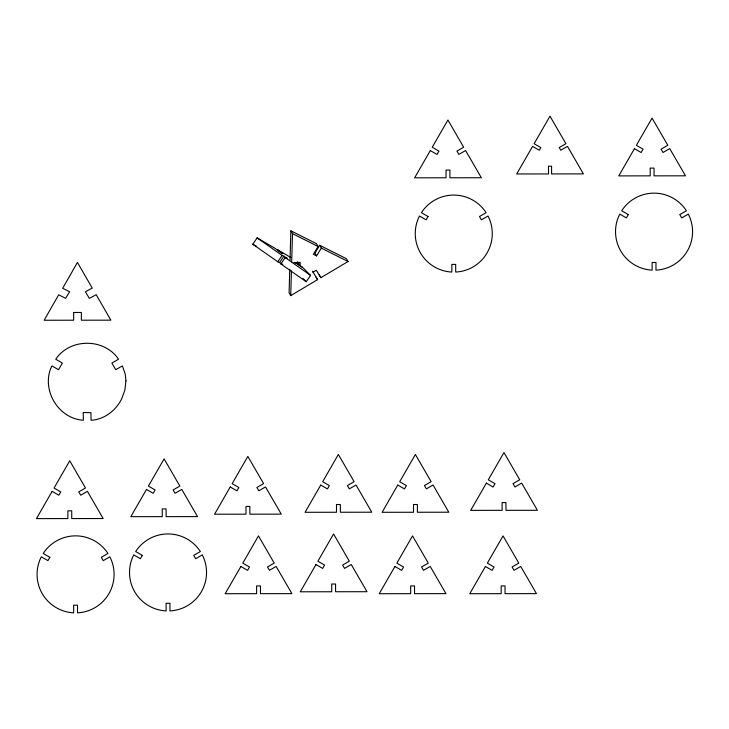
<?xml version="1.0" encoding="UTF-8"?>
<svg xmlns="http://www.w3.org/2000/svg" width="729" height="729" viewBox="0 0 729 729"><rect width="100%" height="100%" fill="white"/><g stroke="black" fill="none" stroke-linecap="round" stroke-linejoin="round"><path stroke-width="1.09" d="M289.768 269.22L289.094 292.794L290.725 295.619L317.552 279.654L315.93 276.838M290.033 260.025L290.871 230.82L316.468 243.659L318.099 246.484L313.361 254.321L316.586 255.897L321.307 248.088L319.676 245.272L314.955 253.081L316.586 255.897M290.725 295.619L291.427 270.915M291.691 261.729L292.502 233.635L290.871 230.82M282.014 263.971L277.785 261.775L252.781 244.224L257.109 237.873L275.27 248.434L280.474 252.434L282.679 253.719L277.494 249.728L290.889 257.528M277.785 261.775L282.123 255.423L287.117 258.157L285.203 257.592L280.875 263.944L306.226 281.731L310.554 275.38L303.392 268.126L295.072 262.404L302.526 267.251M279.69 262.34L284.028 255.988M313.014 272.227L316.304 270.231L320.869 277.685L348.061 261.52L346.43 258.695L319.676 245.272M293.787 262.713L300.157 262.312L300.093 265.885L298.462 263.069L296.329 263.205M280.875 263.944L282.788 264.509M292.502 233.635L318.099 246.484M321.307 248.088L348.061 261.52M252.781 244.224L256.599 246.448M257.109 237.873L282.123 255.423M285.203 257.592L310.554 275.38M297.195 261.848L298.717 263.397M303.036 278.505L306.226 281.731M312.522 271.261L317.552 279.654M319.238 274.869L320.869 277.685M73.665 312.468L73.656 320.213L44.15 320.25L58.657 294.808L65.61 298.307L69.638 291.755L62.694 288.256L77.438 262.44L92.237 288.092L85.411 291.773L89.357 298.38L96.192 294.707L110.863 320.168L81.356 320.204L81.366 312.468L73.665 312.468M125.953 380.875L124.859 390.197L121.597 399.018A42.373 42.373 0 0 1 117.952 404.95C111.701 413.534 101.787 419.704 91.052 420.296L90.925 412.641L83.224 412.578L83.352 420.232C71.788 419.649 61.19 412.632 54.994 403.028A42.191 42.191 0 0 1 51.686 396.904C47.367 387.181 47.02 375.49 51.896 365.894L58.53 369.721L62.375 363.051L55.75 359.224C61.619 350.212 71.916 344.662 82.495 343.532A42.182 42.182 0 0 1 91.781 343.532C102.361 344.662 112.658 350.212 118.526 359.224L111.901 363.051L115.747 369.721L122.381 365.894L125.224 374.068L125.953 380.875M52.133 491.373L36.45 518.611L67.879 518.574L67.879 510.829L71.734 510.829L71.734 518.565L103.163 518.529L87.416 491.328L80.709 495.201L78.778 491.865L85.484 487.993L69.738 460.792L54.055 488.029L60.762 491.902L58.839 495.237L52.133 491.373M146.502 489.441L130.819 516.679L162.248 516.642L162.248 508.897L166.094 508.897L166.094 516.642L197.523 516.606L181.776 489.405L175.069 493.278L173.147 489.943L179.853 486.07L164.098 458.869L148.415 486.106L155.131 489.979L153.199 493.314L146.502 489.441M230.236 486.981L214.554 514.218L245.983 514.182L245.983 506.436L249.837 506.436L249.837 514.182L281.266 514.136L265.52 486.936L258.813 490.808L256.881 487.473L263.588 483.609L247.842 456.409L232.159 483.646L238.866 487.519L236.943 490.854L230.236 486.981M430.31 150.584L414.628 177.821L446.057 177.785L446.057 170.039L449.911 170.039L449.911 177.776L481.34 177.739L465.594 150.538L458.887 154.411L456.955 151.076L463.662 147.203L447.916 120.003L432.233 147.24L438.94 151.113L437.017 154.448L430.31 150.584M240.862 566.479L225.179 593.716L256.608 593.679L256.608 585.934L260.463 585.934L260.463 593.67L291.892 593.634L276.145 566.433L269.438 570.306L267.507 566.971L274.213 563.098L258.467 535.897L242.784 563.143L249.491 567.016L247.568 570.351L240.862 566.479M320.751 485.058L305.068 512.296L336.497 512.259L336.497 504.514L340.352 504.514L340.352 512.25L371.781 512.214L356.034 485.013L349.328 488.886L347.396 485.55L354.103 481.678L338.356 454.477L322.674 481.714L329.38 485.587L327.458 488.931L320.751 485.058M532.571 146.392L516.697 173.967L548.518 173.93L548.509 166.185L551.589 166.185L551.598 173.93L583.41 173.885L567.472 146.356L560.756 150.229L559.216 147.559L565.923 143.686L549.985 116.157L534.111 143.722L540.818 147.595L539.278 150.265L532.571 146.392M315.967 564.556L300.284 591.793L331.713 591.757L331.713 584.011L335.568 584.011L335.568 591.748L366.997 591.711L351.25 564.51L344.544 568.383L342.621 565.048L349.319 561.175L333.572 533.974L317.89 561.212L324.596 565.084L322.674 568.42L315.967 564.556M397.779 485.058L382.096 512.296L413.534 512.259L413.534 504.514L417.38 504.514L417.38 512.25L448.809 512.214L433.062 485.013L426.356 488.886L424.433 485.55L431.14 481.678L415.384 454.477L399.702 481.714L406.408 485.587L404.486 488.931L397.779 485.058M634.449 148.652L618.766 175.899L650.195 175.853L650.195 168.107L654.05 168.107L654.05 175.853L685.479 175.817L669.732 148.616L663.016 152.489L661.094 149.153L667.8 145.281L652.054 118.08L636.371 145.317L643.078 149.19L641.146 152.525L634.449 148.652M394.927 566.479L379.244 593.716L410.673 593.679L410.673 585.934L414.528 585.934L414.528 593.67L445.957 593.634L430.21 566.433L423.503 570.306L421.572 566.971L428.278 563.098L412.532 535.897L396.849 563.143L403.556 567.016L401.633 570.351L394.927 566.479M486.371 483.127L470.688 510.373L502.117 510.327L502.117 502.582L505.972 502.582L505.972 510.327L537.401 510.291L521.654 483.09L514.947 486.963L513.016 483.628L519.722 479.755L503.976 452.554L488.293 479.791L495 483.664L493.077 486.999L486.371 483.127M485.441 566.479L469.758 593.716L501.188 593.679L501.188 585.934L505.042 585.934L505.042 593.67L536.471 593.634L520.725 566.433L514.018 570.306L512.086 566.971L518.793 563.098L503.046 535.897L487.364 563.143L494.071 567.016L492.148 570.351L485.441 566.479M49.864 557.302L47.932 560.637L41.307 556.81A38.519 38.519 0 0 0 73.656 612.843L73.656 605.188L77.511 605.188L77.511 612.843A38.519 38.519 0 0 0 109.86 556.81L103.236 560.637L101.304 557.302L107.938 553.475A38.519 38.519 0 0 0 43.23 553.475L49.864 557.302M142.301 555.38L140.378 558.715L133.744 554.887A38.519 38.519 0 0 0 166.094 610.92L166.094 603.266L169.948 603.266L169.948 610.92A38.519 38.519 0 0 0 202.298 554.887L195.673 558.715L193.741 555.38L200.375 551.552A38.519 38.519 0 0 0 135.667 551.552L142.301 555.38M428.041 216.513L426.11 219.848L419.485 216.021A38.519 38.519 0 0 0 451.834 272.054L451.834 264.399L455.689 264.399L455.689 272.054A38.519 38.519 0 0 0 488.038 216.021L481.413 219.848L479.482 216.513L486.115 212.686A38.519 38.519 0 0 0 421.408 212.686L428.041 216.513M628.325 214.59L626.402 217.925L619.768 214.098A38.519 38.519 0 0 0 652.118 270.131L652.118 262.476L655.972 262.476L655.972 270.131A38.519 38.519 0 0 0 688.322 214.098L681.697 217.925L679.765 214.59L686.399 210.763A38.519 38.519 0 0 0 621.691 210.763L628.325 214.59"/></g></svg>
